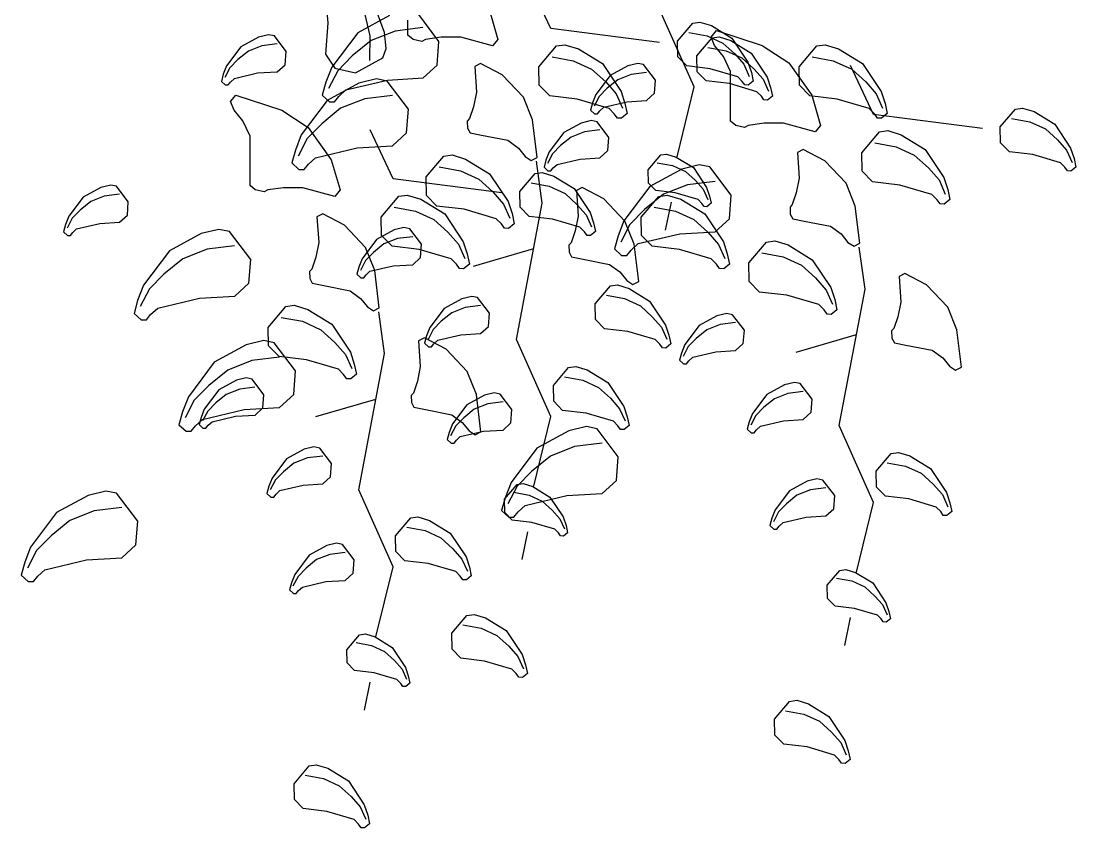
# Model space of a CAD drawing. Header units: millimetres. Extents: x 577 to 2337, y 236 to 943.
# Drawn here: x 815.567 to 816.823, y 702.54 to 703.501 of the extents above; entities that cross this region are included whole.
import ezdxf

# ---------------------------------------------------------------- set-up
doc = ezdxf.new("R2010")
doc.units = ezdxf.units.MM
doc.header["$LTSCALE"] = 0.01
doc.linetypes.add('SOLID_LINE', pattern=[0])
doc.layers.add('06-Furn', color=4, linetype='Continuous')

# ---------------------------------------------------------------- blocks, each defined once
blk = doc.blocks.new('Flower 05')
at = {"layer": '06-Furn', "color": 88, "linetype": 'SOLID_LINE'}
for p, q in [((840.9458, 580.6134), (840.9499, 580.5681)), ((841.2154, 580.5616), (841.1882, 580.6199)), ((841.0174, 580.5567), (841.0041, 580.5926)), ((841.1418, 580.5844), (841.1523, 580.5484)), ((841.3862, 580.4919), (841.3453, 580.5835)), ((841.0232, 580.577), (840.9854, 580.5565)), ((841.0001, 580.5528), (840.9938, 580.5796)), ((841.0451, 580.5536), (841.0451, 580.5716)), ((841.0821, 580.5462), (841.0569, 580.5796)), ((840.9499, 580.5681), (840.9469, 580.5308)), ((841.0302, 580.5583), (841.0014, 580.5471)), ((841.0631, 580.5626), (841.0302, 580.5583)), ((841.3449, 580.5449), (841.2154, 580.5616)), ((841.3664, 580.5466), (841.3844, 580.5679)), ((841.3844, 580.5679), (841.3929, 580.5692)), ((841.3929, 580.5692), (841.4067, 580.565)), ((841.4062, 580.5513), (841.4125, 580.559)), ((841.4067, 580.565), (841.4311, 580.5499)), ((841.4125, 580.559), (841.4672, 580.5411)), ((840.8675, 580.5513), (840.8464, 580.5398)), ((840.8792, 580.5541), (840.8675, 580.5513)), ((840.8862, 580.5527), (840.8792, 580.5541)), ((840.9002, 580.5341), (840.8862, 580.5527)), ((840.9854, 580.5565), (840.9546, 580.5154)), ((841.0014, 580.5471), (840.979, 580.5288)), ((840.9997, 580.5234), (841.0001, 580.5528)), ((841.0193, 580.5375), (841.0174, 580.5567)), ((841.0514, 580.5484), (841.0451, 580.5536)), ((841.0619, 580.5459), (841.0514, 580.5484)), ((841.0661, 580.5484), (841.0619, 580.5459)), ((841.085, 580.551), (841.0661, 580.5484)), ((841.08, 580.518), (841.0821, 580.5462)), ((841.1082, 580.551), (841.085, 580.551)), ((841.146, 580.5407), (841.1082, 580.551)), ((841.1523, 580.5484), (841.146, 580.5407)), ((841.3667, 580.5277), (841.3664, 580.5466)), ((841.3797, 580.5568), (841.4014, 580.5528)), ((841.3892, 580.5289), (841.4073, 580.5502)), ((841.4014, 580.5528), (841.4201, 580.5442)), ((841.4104, 580.5411), (841.4062, 580.5513)), ((841.4073, 580.5502), (841.4158, 580.5514)), ((841.4158, 580.5514), (841.4296, 580.5472)), ((841.4296, 580.5472), (841.454, 580.5321)), ((841.4311, 580.5499), (841.4501, 580.5214)), ((840.8464, 580.5398), (840.8293, 580.517)), ((840.8554, 580.5346), (840.8429, 580.5245)), ((840.8714, 580.5409), (840.8554, 580.5346)), ((840.8896, 580.5432), (840.8714, 580.5409)), ((840.899, 580.5184), (840.9002, 580.5341)), ((841.0155, 580.5267), (841.0193, 580.5375)), ((841.2013, 580.516), (841.2223, 580.5408)), ((841.2223, 580.5408), (841.2322, 580.5422)), ((841.2322, 580.5422), (841.2484, 580.5374)), ((841.2484, 580.5374), (841.2769, 580.5198)), ((841.4025, 580.539), (841.4242, 580.535)), ((841.4209, 580.5282), (841.4104, 580.5411)), ((841.4201, 580.5442), (841.4344, 580.5312)), ((841.4242, 580.535), (841.443, 580.5265)), ((841.4672, 580.5411), (841.4987, 580.5205)), ((841.5109, 580.5159), (841.532, 580.5408)), ((841.532, 580.5408), (841.5419, 580.5422)), ((841.5419, 580.5422), (841.558, 580.5373)), ((841.558, 580.5373), (841.5865, 580.5197)), ((840.8429, 580.5245), (840.8333, 580.5147)), ((840.9469, 580.5308), (840.9583, 580.5141)), ((840.979, 580.5288), (840.9617, 580.5112)), ((840.9829, 580.5087), (841.0155, 580.5267)), ((841.2168, 580.5278), (841.2421, 580.5231)), ((841.2421, 580.5231), (841.264, 580.5131)), ((841.3774, 580.5169), (841.3667, 580.5277)), ((841.3896, 580.51), (841.3892, 580.5289)), ((841.4293, 580.5102), (841.4209, 580.5282)), ((841.4344, 580.5312), (841.4452, 580.5189)), ((841.443, 580.5265), (841.4573, 580.5135)), ((841.4501, 580.5214), (841.4542, 580.5092)), ((841.454, 580.5321), (841.473, 580.5036)), ((841.5264, 580.5278), (841.5517, 580.5231)), ((841.5517, 580.5231), (841.5736, 580.5131)), ((840.8293, 580.517), (840.8254, 580.507)), ((840.8333, 580.5147), (840.8272, 580.503)), ((840.8387, 580.502), (840.8663, 580.5085)), ((840.8663, 580.5085), (840.8897, 580.5099)), ((840.8897, 580.5099), (840.899, 580.5184)), ((840.9546, 580.5154), (840.9475, 580.4974)), ((840.9617, 580.5112), (840.9507, 580.4901)), ((840.9583, 580.5141), (840.9829, 580.5087)), ((841.0632, 580.5026), (841.08, 580.518)), ((841.1316, 580.5198), (841.1248, 580.5162)), ((841.1248, 580.5162), (841.1269, 580.4858)), ((841.1575, 580.5064), (841.1316, 580.5198)), ((841.2017, 580.4939), (841.2013, 580.516)), ((841.264, 580.5131), (841.2807, 580.498)), ((841.2769, 580.5198), (841.299, 580.4865)), ((841.3072, 580.5171), (841.2861, 580.5057)), ((841.3189, 580.52), (841.3072, 580.5171)), ((841.3293, 580.5091), (841.3111, 580.5067)), ((841.3259, 580.5185), (841.3189, 580.52)), ((841.3399, 580.5), (841.3259, 580.5185)), ((841.4053, 580.5136), (841.3774, 580.5169)), ((841.4002, 580.4991), (841.3896, 580.51)), ((841.4379, 580.504), (841.4053, 580.5136)), ((841.4293, 580.4692), (841.4293, 580.5102)), ((841.4452, 580.5189), (841.4517, 580.5044)), ((841.4542, 580.5092), (841.4564, 580.4987)), ((841.4573, 580.5135), (841.4681, 580.5011)), ((841.4987, 580.5205), (841.5261, 580.482)), ((841.5113, 580.4939), (841.5109, 580.5159)), ((841.5997, 580.4592), (841.5724, 580.5175)), ((841.5736, 580.5131), (841.5903, 580.4979)), ((841.5865, 580.5197), (841.6086, 580.4865)), ((840.8254, 580.507), (840.8231, 580.4985)), ((840.8231, 580.4985), (840.8277, 580.4942)), ((840.8313, 580.4942), (840.834, 580.4977)), ((840.834, 580.4977), (840.8387, 580.502)), ((840.9475, 580.4974), (840.9433, 580.482)), ((840.9869, 580.4963), (840.9491, 580.4758)), ((840.9714, 580.4883), (841.0211, 580.5)), ((841.008, 580.5015), (840.9869, 580.4963)), ((841.0206, 580.4989), (841.008, 580.5015)), ((841.0458, 580.4655), (841.0206, 580.4989)), ((841.0211, 580.5), (841.0632, 580.5026)), ((841.1827, 580.4796), (841.1575, 580.5064)), ((841.2861, 580.5057), (841.269, 580.4829)), ((841.2807, 580.498), (841.2933, 580.4836)), ((841.2951, 580.5005), (841.2826, 580.4903)), ((841.3111, 580.5067), (841.2951, 580.5005)), ((841.3387, 580.4843), (841.3399, 580.5)), ((841.4281, 580.4958), (841.4002, 580.4991)), ((841.4608, 580.4862), (841.4281, 580.4958)), ((841.4432, 580.4985), (841.4379, 580.504)), ((841.4463, 580.4942), (841.4432, 580.4985)), ((841.4564, 580.4987), (841.4505, 580.4939)), ((841.4681, 580.5011), (841.4746, 580.4867)), ((841.473, 580.5036), (841.477, 580.4914)), ((841.5903, 580.4979), (841.6029, 580.4835)), ((840.8277, 580.4942), (840.8313, 580.4942)), ((840.963, 580.4806), (840.9714, 580.4883)), ((841.1269, 580.4858), (841.1234, 580.4681)), ((841.2141, 580.4812), (841.2017, 580.4939)), ((841.2826, 580.4903), (841.273, 580.4805)), ((841.2933, 580.4836), (841.3009, 580.4667)), ((841.299, 580.4865), (841.3037, 580.4723)), ((841.3294, 580.4757), (841.3387, 580.4843)), ((841.3658, 580.4086), (841.3862, 580.4919)), ((841.4505, 580.4939), (841.4463, 580.4942)), ((841.4661, 580.4808), (841.4608, 580.4862)), ((841.477, 580.4914), (841.4793, 580.481)), ((841.5237, 580.4812), (841.5113, 580.4939)), ((841.6029, 580.4835), (841.6105, 580.4667)), ((841.6086, 580.4865), (841.6134, 580.4722)), ((840.8341, 580.4745), (840.8404, 580.4822)), ((840.8383, 580.4643), (840.8341, 580.4745)), ((840.8404, 580.4822), (840.8951, 580.4643)), ((840.9491, 580.4758), (840.9183, 580.4347)), ((840.9433, 580.482), (840.9517, 580.4743)), ((840.9517, 580.4743), (840.958, 580.4743)), ((840.958, 580.4743), (840.963, 580.4806)), ((840.9939, 580.4776), (840.9651, 580.4664)), ((841.0268, 580.4818), (840.9939, 580.4776)), ((841.1936, 580.4525), (841.1827, 580.4796)), ((841.2467, 580.4774), (841.2141, 580.4812)), ((841.2848, 580.4662), (841.2467, 580.4774)), ((841.2651, 580.4729), (841.2628, 580.4643)), ((841.269, 580.4829), (841.2651, 580.4729)), ((841.273, 580.4805), (841.2669, 580.4688)), ((841.2784, 580.4678), (841.306, 580.4743)), ((841.3037, 580.4723), (841.3063, 580.4601)), ((841.306, 580.4743), (841.3294, 580.4757)), ((841.4692, 580.4764), (841.4661, 580.4808)), ((841.4734, 580.4762), (841.4692, 580.4764)), ((841.4793, 580.481), (841.4734, 580.4762)), ((841.5563, 580.4774), (841.5237, 580.4812)), ((841.5261, 580.482), (841.5366, 580.446)), ((841.5944, 580.4662), (841.5563, 580.4774)), ((841.6134, 580.4722), (841.616, 580.4601)), ((840.8488, 580.4514), (840.8383, 580.4643)), ((840.8951, 580.4643), (840.9266, 580.4437)), ((840.9651, 580.4664), (840.9427, 580.4481)), ((841.0437, 580.4372), (841.0458, 580.4655)), ((841.1234, 580.4681), (841.1185, 580.4541)), ((841.2628, 580.4643), (841.2674, 580.46)), ((841.2674, 580.46), (841.2709, 580.46)), ((841.2709, 580.46), (841.2737, 580.4635)), ((841.2737, 580.4635), (841.2784, 580.4678)), ((841.291, 580.4599), (841.2848, 580.4662)), ((841.2946, 580.4548), (841.291, 580.4599)), ((841.3063, 580.4601), (841.2995, 580.4545)), ((841.4293, 580.4512), (841.4293, 580.4692)), ((841.6006, 580.4598), (841.5944, 580.4662)), ((841.7292, 580.4425), (841.5997, 580.4592)), ((841.6042, 580.4547), (841.6006, 580.4598)), ((841.616, 580.4601), (841.6091, 580.4545)), ((841.7506, 580.4442), (841.7686, 580.4655)), ((841.7686, 580.4655), (841.7771, 580.4667)), ((841.7771, 580.4667), (841.7909, 580.4625)), ((841.7909, 580.4625), (841.8154, 580.4475)), ((840.8572, 580.4334), (840.8488, 580.4514)), ((840.9427, 580.4481), (840.9254, 580.4305)), ((841.1185, 580.4541), (841.1159, 580.4512)), ((841.1159, 580.4512), (841.1163, 580.4428)), ((841.199, 580.408), (841.1936, 580.4525)), ((841.2517, 580.4488), (841.2307, 580.4374)), ((841.2634, 580.4517), (841.2517, 580.4488)), ((841.2704, 580.4503), (841.2634, 580.4517)), ((841.2844, 580.4317), (841.2704, 580.4503)), ((841.2995, 580.4545), (841.2946, 580.4548)), ((841.4356, 580.446), (841.4293, 580.4512)), ((841.4461, 580.4435), (841.4356, 580.446)), ((841.4503, 580.446), (841.4461, 580.4435)), ((841.4693, 580.4486), (841.4503, 580.446)), ((841.4924, 580.4486), (841.4693, 580.4486)), ((841.5303, 580.4383), (841.4924, 580.4486)), ((841.5366, 580.446), (841.5303, 580.4383)), ((841.6091, 580.4545), (841.6042, 580.4547)), ((841.7639, 580.4544), (841.7856, 580.4504)), ((841.7856, 580.4504), (841.8043, 580.4418)), ((841.8154, 580.4475), (841.8343, 580.419)), ((840.8572, 580.3923), (840.8572, 580.4334)), ((840.9183, 580.4347), (840.9112, 580.4167)), ((840.9266, 580.4437), (840.954, 580.4052)), ((841.0276, 580.3824), (841.0003, 580.4407)), ((841.0269, 580.4218), (841.0437, 580.4372)), ((841.1163, 580.4428), (841.1192, 580.4372)), ((841.1192, 580.4372), (841.133, 580.4345)), ((841.133, 580.4345), (841.1643, 580.4283)), ((841.2307, 580.4374), (841.2136, 580.4146)), ((841.2556, 580.4385), (841.2396, 580.4322)), ((841.2738, 580.4408), (841.2556, 580.4385)), ((841.5855, 580.4135), (841.6066, 580.4384)), ((841.6066, 580.4384), (841.6165, 580.4398)), ((841.6165, 580.4398), (841.6326, 580.4349)), ((841.6326, 580.4349), (841.6611, 580.4174)), ((841.751, 580.4253), (841.7506, 580.4442)), ((841.8043, 580.4418), (841.8186, 580.4288)), ((840.9254, 580.4305), (840.9144, 580.4094)), ((840.9848, 580.4193), (841.0269, 580.4218)), ((841.1643, 580.4283), (841.1767, 580.4191)), ((841.2271, 580.422), (841.2175, 580.4123)), ((841.2396, 580.4322), (841.2271, 580.422)), ((841.2833, 580.416), (841.2844, 580.4317)), ((841.601, 580.4254), (841.6264, 580.4207)), ((841.6264, 580.4207), (841.6482, 580.4107)), ((841.7616, 580.4144), (841.751, 580.4253)), ((841.8186, 580.4288), (841.8295, 580.4164)), ((840.9112, 580.4167), (840.907, 580.4013)), ((840.9267, 580.3999), (840.9351, 580.4076)), ((840.9351, 580.4076), (840.9848, 580.4193)), ((841.0668, 580.3847), (841.0879, 580.4095)), ((841.0879, 580.4095), (841.0978, 580.4109)), ((841.0978, 580.4109), (841.1139, 580.406)), ((841.1767, 580.4191), (841.1849, 580.4091)), ((841.1849, 580.4091), (841.1921, 580.4044)), ((841.1921, 580.4044), (841.199, 580.408)), ((841.2136, 580.4146), (841.2096, 580.4046)), ((841.2175, 580.4123), (841.2114, 580.4005)), ((841.2739, 580.4075), (841.2833, 580.416)), ((841.3312, 580.3931), (841.3462, 580.4108)), ((841.3462, 580.4108), (841.3533, 580.4119)), ((841.3533, 580.4119), (841.3648, 580.4084)), ((841.3648, 580.4084), (841.3851, 580.3958)), ((841.5159, 580.4174), (841.509, 580.4138)), ((841.509, 580.4138), (841.5111, 580.3833)), ((841.5417, 580.4039), (841.5159, 580.4174)), ((841.5859, 580.3915), (841.5855, 580.4135)), ((841.6482, 580.4107), (841.6649, 580.3956)), ((841.6611, 580.4174), (841.6832, 580.3841)), ((841.7895, 580.4112), (841.7616, 580.4144)), ((841.8221, 580.4016), (841.7895, 580.4112)), ((841.8295, 580.4164), (841.836, 580.402)), ((841.8343, 580.419), (841.8384, 580.4067)), ((840.907, 580.4013), (840.9154, 580.3936)), ((840.9217, 580.3936), (840.9267, 580.3999)), ((840.954, 580.4052), (840.9645, 580.3692)), ((841.0823, 580.3965), (841.1077, 580.3918)), ((841.1139, 580.406), (841.1424, 580.3885)), ((841.2052, 580.3534), (841.1984, 580.4033)), ((841.2096, 580.4046), (841.2073, 580.3961)), ((841.2073, 580.3961), (841.212, 580.3918)), ((841.2155, 580.3918), (841.2183, 580.3953)), ((841.2183, 580.3953), (841.2229, 580.3996)), ((841.2229, 580.3996), (841.2505, 580.406)), ((841.2505, 580.406), (841.2739, 580.4075)), ((841.3422, 580.4016), (841.3603, 580.3982)), ((841.3603, 580.3982), (841.3759, 580.3911)), ((841.3922, 580.399), (841.3712, 580.3939)), ((841.3851, 580.3958), (841.4009, 580.3721)), ((841.4048, 580.3965), (841.3922, 580.399)), ((841.4301, 580.3631), (841.4048, 580.3965)), ((841.5669, 580.3772), (841.5417, 580.4039)), ((841.6649, 580.3956), (841.6776, 580.3812)), ((841.8275, 580.3961), (841.8221, 580.4016)), ((841.8305, 580.3918), (841.8275, 580.3961)), ((841.8406, 580.3963), (841.8347, 580.3915)), ((841.8384, 580.4067), (841.8406, 580.3963)), ((840.8572, 580.3744), (840.8572, 580.3923)), ((840.9154, 580.3936), (840.9217, 580.3936)), ((841.0673, 580.3626), (841.0668, 580.3847)), ((841.1077, 580.3918), (841.1295, 580.3818)), ((841.1424, 580.3885), (841.1645, 580.3552)), ((841.1785, 580.3674), (841.1966, 580.3887)), ((841.1966, 580.3887), (841.205, 580.3899)), ((841.205, 580.3899), (841.2189, 580.3857)), ((841.212, 580.3918), (841.2155, 580.3918)), ((841.2189, 580.3857), (841.2433, 580.3707)), ((841.3315, 580.3774), (841.3312, 580.3931)), ((841.3712, 580.3939), (841.3333, 580.3734)), ((841.3759, 580.3911), (841.3878, 580.3803)), ((841.5111, 580.3833), (841.5076, 580.3657)), ((841.5984, 580.3788), (841.5859, 580.3915)), ((841.6832, 580.3841), (841.688, 580.3698)), ((841.8347, 580.3915), (841.8305, 580.3918)), ((840.6796, 580.372), (840.6586, 580.3606)), ((840.6913, 580.3749), (840.6796, 580.372)), ((840.6983, 580.3735), (840.6913, 580.3749)), ((840.7123, 580.3549), (840.6983, 580.3735)), ((840.8635, 580.3692), (840.8572, 580.3744)), ((840.8972, 580.3718), (840.8783, 580.3692)), ((840.9203, 580.3718), (840.8972, 580.3718)), ((840.9582, 580.3615), (840.9203, 580.3718)), ((841.1571, 580.3657), (841.0276, 580.3824)), ((841.1295, 580.3818), (841.1462, 580.3667)), ((841.1918, 580.3776), (841.2135, 580.3735)), ((841.2135, 580.3735), (841.2323, 580.365)), ((841.2433, 580.3707), (841.2623, 580.3422)), ((841.2526, 580.3721), (841.2458, 580.3684)), ((841.2785, 580.3586), (841.2526, 580.3721)), ((841.3333, 580.3734), (841.3025, 580.3323)), ((841.3403, 580.3683), (841.3315, 580.3774)), ((841.3782, 580.3752), (841.3494, 580.364)), ((841.411, 580.3794), (841.3782, 580.3752)), ((841.3878, 580.3803), (841.3969, 580.37)), ((841.3969, 580.37), (841.4023, 580.3579)), ((841.4009, 580.3721), (841.4043, 580.3619)), ((841.5778, 580.35), (841.5669, 580.3772)), ((841.6309, 580.375), (841.5984, 580.3788)), ((841.669, 580.3638), (841.6309, 580.375)), ((841.6776, 580.3812), (841.6851, 580.3643)), ((840.6586, 580.3606), (840.6415, 580.3378)), ((840.6835, 580.3617), (840.6675, 580.3554)), ((840.7018, 580.364), (840.6835, 580.3617)), ((840.8741, 580.3667), (840.8635, 580.3692)), ((840.8783, 580.3692), (840.8741, 580.3667)), ((840.9645, 580.3692), (840.9582, 580.3615)), ((841.0134, 580.3367), (841.0345, 580.3616)), ((841.0345, 580.3616), (841.0444, 580.363)), ((841.0444, 580.363), (841.0605, 580.3581)), ((841.0605, 580.3581), (841.089, 580.3405)), ((841.0797, 580.3499), (841.0673, 580.3626)), ((841.1462, 580.3667), (841.1589, 580.3523)), ((841.1789, 580.3485), (841.1785, 580.3674)), ((841.2323, 580.365), (841.2465, 580.352)), ((841.2458, 580.3684), (841.2479, 580.338)), ((841.3037, 580.3319), (841.2785, 580.3586)), ((841.3231, 580.3367), (841.3441, 580.3615)), ((841.3494, 580.364), (841.3269, 580.3457)), ((841.3636, 580.3656), (841.3403, 580.3683)), ((841.3441, 580.3615), (841.354, 580.363)), ((841.354, 580.363), (841.3701, 580.3581)), ((841.3908, 580.3576), (841.3636, 580.3656)), ((841.3701, 580.3581), (841.3987, 580.3405)), ((841.3952, 580.353), (841.3908, 580.3576)), ((841.4043, 580.3619), (841.4062, 580.3532)), ((841.428, 580.3348), (841.4301, 580.3631)), ((841.5076, 580.3657), (841.5028, 580.3517)), ((841.6752, 580.3575), (841.669, 580.3638)), ((841.6788, 580.3524), (841.6752, 580.3575)), ((841.6906, 580.3577), (841.6837, 580.3521)), ((841.688, 580.3698), (841.6906, 580.3577)), ((840.655, 580.3452), (840.6454, 580.3355)), ((840.6675, 580.3554), (840.655, 580.3452)), ((840.7112, 580.3392), (840.7123, 580.3549)), ((841.029, 580.3486), (841.0543, 580.3439)), ((841.1122, 580.3461), (841.0797, 580.3499)), ((841.1503, 580.3349), (841.1122, 580.3461)), ((841.1589, 580.3523), (841.1664, 580.3354)), ((841.1645, 580.3552), (841.1693, 580.341)), ((841.1746, 580.1909), (841.2052, 580.3534)), ((841.1895, 580.3376), (841.1789, 580.3485)), ((841.2465, 580.352), (841.2574, 580.3396)), ((841.3269, 580.3457), (841.3096, 580.3281)), ((841.3386, 580.3486), (841.3639, 580.3439)), ((841.3521, 580.3212), (841.359, 580.3545)), ((841.3978, 580.3494), (841.3952, 580.353)), ((841.4013, 580.3492), (841.3978, 580.3494)), ((841.4062, 580.3532), (841.4013, 580.3492)), ((841.5028, 580.3517), (841.5002, 580.3488)), ((841.5002, 580.3488), (841.5005, 580.3404)), ((841.5832, 580.3056), (841.5778, 580.35)), ((841.6837, 580.3521), (841.6788, 580.3524)), ((840.6415, 580.3378), (840.6376, 580.3278)), ((840.6454, 580.3355), (840.6394, 580.3237)), ((840.7018, 580.3307), (840.7112, 580.3392)), ((840.9438, 580.3406), (840.9369, 580.337)), ((840.9369, 580.337), (840.939, 580.3065)), ((840.9696, 580.3271), (840.9438, 580.3406)), ((841.0139, 580.3147), (841.0134, 580.3367)), ((841.0543, 580.3439), (841.0762, 580.3339)), ((841.0762, 580.3339), (841.0928, 580.3188)), ((841.089, 580.3405), (841.1112, 580.3073)), ((841.1565, 580.3286), (841.1503, 580.3349)), ((841.1693, 580.341), (841.1719, 580.3288)), ((841.2174, 580.3344), (841.1895, 580.3376)), ((841.2501, 580.3248), (841.2174, 580.3344)), ((841.2479, 580.338), (841.2444, 580.3204)), ((841.2574, 580.3396), (841.2639, 580.3252)), ((841.2623, 580.3422), (841.2663, 580.3299)), ((841.3025, 580.3323), (841.2954, 580.3143)), ((841.3235, 580.3147), (841.3231, 580.3367)), ((841.3639, 580.3439), (841.3858, 580.3339)), ((841.3858, 580.3339), (841.4024, 580.3187)), ((841.3987, 580.3405), (841.4208, 580.3073)), ((841.4111, 580.3194), (841.428, 580.3348)), ((841.5005, 580.3404), (841.5035, 580.3348)), ((841.5035, 580.3348), (841.5172, 580.3321)), ((840.6376, 580.3278), (840.6352, 580.3192)), ((840.6462, 580.3185), (840.6508, 580.3227)), ((840.6508, 580.3227), (840.6785, 580.3292)), ((840.6785, 580.3292), (840.7018, 580.3307)), ((840.8201, 580.3222), (840.7991, 580.3171)), ((840.8327, 580.3197), (840.8201, 580.3222)), ((840.858, 580.2863), (840.8327, 580.3197)), ((840.9948, 580.3004), (840.9696, 580.3271)), ((841.0288, 580.3215), (841.0078, 580.3101)), ((841.0405, 580.3243), (841.0288, 580.3215)), ((841.0475, 580.3229), (841.0405, 580.3243)), ((841.0615, 580.3044), (841.0475, 580.3229)), ((841.1601, 580.3235), (841.1565, 580.3286)), ((841.165, 580.3232), (841.1601, 580.3235)), ((841.1719, 580.3288), (841.165, 580.3232)), ((841.2444, 580.3204), (841.2395, 580.3063)), ((841.2554, 580.3193), (841.2501, 580.3248)), ((841.2663, 580.3299), (841.2685, 580.3195)), ((841.3096, 580.3281), (841.2987, 580.307)), ((841.3146, 580.3047), (841.3037, 580.3319)), ((841.5172, 580.3321), (841.5485, 580.3258)), ((841.5485, 580.3258), (841.561, 580.3167)), ((840.6352, 580.3192), (840.6399, 580.315)), ((840.6399, 580.315), (840.6434, 580.315)), ((840.6434, 580.315), (840.6462, 580.3185)), ((840.7991, 580.3171), (840.7612, 580.2966)), ((841.0078, 580.3101), (840.9907, 580.2872)), ((841.0263, 580.302), (841.0139, 580.3147)), ((841.0327, 580.3111), (841.0167, 580.3048)), ((841.051, 580.3134), (841.0327, 580.3111)), ((841.0928, 580.3188), (841.1055, 580.3044)), ((841.1112, 580.3073), (841.1159, 580.293)), ((841.2585, 580.3149), (841.2554, 580.3193)), ((841.2627, 580.3147), (841.2585, 580.3149)), ((841.2685, 580.3195), (841.2627, 580.3147)), ((841.2954, 580.3143), (841.2912, 580.2989)), ((841.3194, 580.3052), (841.3691, 580.3169)), ((841.3359, 580.302), (841.3235, 580.3147)), ((841.3691, 580.3169), (841.4111, 580.3194)), ((841.4024, 580.3187), (841.4151, 580.3043)), ((841.4208, 580.3073), (841.4255, 580.293)), ((841.4511, 580.2822), (841.4721, 580.3071)), ((841.4721, 580.3071), (841.482, 580.3085)), ((841.482, 580.3085), (841.4981, 580.3036)), ((841.561, 580.3167), (841.5692, 580.3067)), ((840.7612, 580.2966), (840.7304, 580.2555)), ((840.8061, 580.2984), (840.7773, 580.2871)), ((840.8389, 580.3026), (840.8061, 580.2984)), ((840.939, 580.3065), (840.9355, 580.2889)), ((841.0042, 580.2947), (840.9946, 580.2849)), ((841.0057, 580.2732), (840.9948, 580.3004)), ((841.0167, 580.3048), (841.0042, 580.2947)), ((841.0588, 580.2982), (841.0263, 580.302)), ((841.0969, 580.287), (841.0588, 580.2982)), ((841.0604, 580.2887), (841.0615, 580.3044)), ((841.1055, 580.3044), (841.1131, 580.2875)), ((841.1234, 580.2784), (841.195, 580.2992)), ((841.2395, 580.3063), (841.2369, 580.3035)), ((841.2369, 580.3035), (841.2373, 580.2951)), ((841.2373, 580.2951), (841.2402, 580.2895)), ((841.2912, 580.2989), (841.2997, 580.2912)), ((841.306, 580.2912), (841.3109, 580.2975)), ((841.3109, 580.2975), (841.3194, 580.3052)), ((841.32, 580.2602), (841.3146, 580.3047)), ((841.3684, 580.2982), (841.3359, 580.302)), ((841.4065, 580.287), (841.3684, 580.2982)), ((841.4151, 580.3043), (841.4227, 580.2875)), ((841.4981, 580.3036), (841.5267, 580.286)), ((841.5692, 580.3067), (841.5764, 580.302)), ((841.5764, 580.302), (841.5832, 580.3056)), ((841.5895, 580.2509), (841.5826, 580.3009)), ((840.7773, 580.2871), (840.7548, 580.2689)), ((840.8559, 580.258), (840.858, 580.2863)), ((840.9355, 580.2889), (840.9307, 580.2748)), ((840.9907, 580.2872), (840.9868, 580.2772)), ((840.9946, 580.2849), (840.9886, 580.2732)), ((841.051, 580.2801), (841.0604, 580.2887)), ((841.1031, 580.2806), (841.0969, 580.287)), ((841.1159, 580.293), (841.1185, 580.2809)), ((841.2402, 580.2895), (841.254, 580.2867)), ((841.254, 580.2867), (841.2853, 580.2805)), ((841.2997, 580.2912), (841.306, 580.2912)), ((841.4127, 580.2806), (841.4065, 580.287)), ((841.4255, 580.293), (841.4281, 580.2809)), ((841.4515, 580.2602), (841.4511, 580.2822)), ((841.4666, 580.2941), (841.4919, 580.2894)), ((841.4919, 580.2894), (841.5138, 580.2794)), ((841.5267, 580.286), (841.5488, 580.2528)), ((840.9307, 580.2748), (840.9281, 580.272)), ((840.9281, 580.272), (840.9284, 580.2636)), ((840.9868, 580.2772), (840.9844, 580.2687)), ((840.9954, 580.2679), (841, 580.2722)), ((841, 580.2722), (841.0277, 580.2787)), ((841.0111, 580.2288), (841.0057, 580.2732)), ((841.0277, 580.2787), (841.051, 580.2801)), ((841.1067, 580.2755), (841.1031, 580.2806)), ((841.1116, 580.2753), (841.1067, 580.2755)), ((841.1185, 580.2809), (841.1116, 580.2753)), ((841.2853, 580.2805), (841.2977, 580.2714)), ((841.2977, 580.2714), (841.3059, 580.2614)), ((841.4163, 580.2755), (841.4127, 580.2806)), ((841.4212, 580.2752), (841.4163, 580.2755)), ((841.4281, 580.2809), (841.4212, 580.2752)), ((841.5138, 580.2794), (841.5304, 580.2643)), ((841.6369, 580.2697), (841.63, 580.266)), ((841.6627, 580.2562), (841.6369, 580.2697)), ((840.7548, 580.2689), (840.7375, 580.2513)), ((840.839, 580.2426), (840.8559, 580.258)), ((840.9284, 580.2636), (840.9314, 580.258)), ((840.9314, 580.258), (840.9451, 580.2553)), ((840.9844, 580.2687), (840.9891, 580.2644)), ((840.9891, 580.2644), (840.9926, 580.2644)), ((840.9926, 580.2644), (840.9954, 580.2679)), ((841.3059, 580.2614), (841.3131, 580.2566)), ((841.3131, 580.2566), (841.32, 580.2602)), ((841.4639, 580.2475), (841.4515, 580.2602)), ((841.5304, 580.2643), (841.5431, 580.2499)), ((841.63, 580.266), (841.6321, 580.2356)), ((840.7304, 580.2555), (840.7234, 580.2375)), ((840.7375, 580.2513), (840.7266, 580.2302)), ((840.9451, 580.2553), (840.9765, 580.249)), ((840.9765, 580.249), (840.9889, 580.2399)), ((841.2682, 580.2334), (841.2863, 580.2547)), ((841.2863, 580.2547), (841.2947, 580.256)), ((841.2947, 580.256), (841.3086, 580.2518)), ((841.3086, 580.2518), (841.333, 580.2367)), ((841.4964, 580.2437), (841.4639, 580.2475)), ((841.5431, 580.2499), (841.5507, 580.233)), ((841.5488, 580.2528), (841.5535, 580.2385)), ((841.5588, 580.0885), (841.5895, 580.2509)), ((841.6879, 580.2295), (841.6627, 580.2562)), ((840.7234, 580.2375), (840.7192, 580.2221)), ((840.7473, 580.2284), (840.797, 580.2401)), ((840.797, 580.2401), (840.839, 580.2426)), ((840.9, 580.2303), (840.9099, 580.2317)), ((840.9099, 580.2317), (840.9261, 580.2268)), ((840.9889, 580.2399), (840.9971, 580.2299)), ((841.1095, 580.2394), (841.0885, 580.228)), ((841.1212, 580.2423), (841.1095, 580.2394)), ((841.1282, 580.2408), (841.1212, 580.2423)), ((841.1422, 580.2223), (841.1282, 580.2408)), ((841.2686, 580.2146), (841.2682, 580.2334)), ((841.2815, 580.2436), (841.3032, 580.2396)), ((841.3032, 580.2396), (841.322, 580.231)), ((841.333, 580.2367), (841.352, 580.2082)), ((841.5345, 580.2325), (841.4964, 580.2437)), ((841.5407, 580.2262), (841.5345, 580.2325)), ((841.5535, 580.2385), (841.5561, 580.2264)), ((841.6321, 580.2356), (841.6286, 580.2179)), ((840.7192, 580.2221), (840.7276, 580.2144)), ((840.7339, 580.2144), (840.7389, 580.2207)), ((840.7389, 580.2207), (840.7473, 580.2284)), ((840.879, 580.2054), (840.9, 580.2303)), ((840.9261, 580.2268), (840.9546, 580.2092)), ((840.9971, 580.2299), (841.0043, 580.2251)), ((841.0043, 580.2251), (841.0111, 580.2288)), ((841.0174, 580.1741), (841.0106, 580.2241)), ((841.0885, 580.228), (841.0714, 580.2052)), ((841.0974, 580.2228), (841.0849, 580.2126)), ((841.1134, 580.229), (841.0974, 580.2228)), ((841.1316, 580.2314), (841.1134, 580.229)), ((841.1411, 580.2066), (841.1422, 580.2223)), ((841.322, 580.231), (841.3362, 580.218)), ((841.4248, 580.2219), (841.4131, 580.2191)), ((841.4318, 580.2205), (841.4248, 580.2219)), ((841.4458, 580.2019), (841.4318, 580.2205)), ((841.5443, 580.221), (841.5407, 580.2262)), ((841.5492, 580.2208), (841.5443, 580.221)), ((841.5561, 580.2264), (841.5492, 580.2208)), ((841.6988, 580.2023), (841.6879, 580.2295)), ((840.7276, 580.2144), (840.7339, 580.2144)), ((840.8945, 580.2173), (840.9198, 580.2126)), ((840.9198, 580.2126), (840.9417, 580.2026)), ((840.9546, 580.2092), (840.9767, 580.176)), ((841.0849, 580.2126), (841.0753, 580.2028)), ((841.1317, 580.198), (841.1411, 580.2066)), ((841.2792, 580.2037), (841.2686, 580.2146)), ((841.3362, 580.218), (841.3471, 580.2057)), ((841.352, 580.2082), (841.356, 580.196)), ((841.392, 580.2077), (841.3749, 580.1848)), ((841.4131, 580.2191), (841.392, 580.2077)), ((841.417, 580.2087), (841.401, 580.2024)), ((841.4352, 580.211), (841.417, 580.2087)), ((841.6286, 580.2179), (841.6238, 580.2039)), ((840.8794, 580.1834), (840.879, 580.2054)), ((840.9417, 580.2026), (840.9583, 580.1875)), ((841.0674, 580.1952), (841.0651, 580.1866)), ((841.0714, 580.2052), (841.0674, 580.1952)), ((841.0753, 580.2028), (841.0692, 580.1911)), ((841.0807, 580.1901), (841.1083, 580.1966)), ((841.1083, 580.1966), (841.1317, 580.198)), ((841.3071, 580.2004), (841.2792, 580.2037)), ((841.3398, 580.1908), (841.3071, 580.2004)), ((841.3471, 580.2057), (841.3536, 580.1912)), ((841.356, 580.196), (841.3582, 580.1856)), ((841.401, 580.2024), (841.3885, 580.1923)), ((841.4446, 580.1862), (841.4458, 580.2019)), ((841.5077, 580.176), (841.5792, 580.1968)), ((841.6238, 580.2039), (841.6212, 580.2011)), ((841.6212, 580.2011), (841.6215, 580.1927)), ((841.7042, 580.1578), (841.6988, 580.2023)), ((840.8525, 580.1845), (840.8146, 580.1639)), ((840.8735, 580.1896), (840.8525, 580.1845)), ((840.8861, 580.187), (840.8735, 580.1896)), ((840.8918, 580.1707), (840.8794, 580.1834)), ((840.9114, 580.1536), (840.8861, 580.187)), ((840.9583, 580.1875), (840.971, 580.173)), ((841.0648, 580.1929), (841.0579, 580.1892)), ((841.0579, 580.1892), (841.06, 580.1588)), ((841.0906, 580.1794), (841.0648, 580.1929)), ((841.0651, 580.1866), (841.0698, 580.1823)), ((841.0698, 580.1823), (841.0733, 580.1823)), ((841.0733, 580.1823), (841.076, 580.1858)), ((841.076, 580.1858), (841.0807, 580.1901)), ((841.2154, 580.0993), (841.1746, 580.1909)), ((841.3451, 580.1854), (841.3398, 580.1908)), ((841.3482, 580.181), (841.3451, 580.1854)), ((841.3582, 580.1856), (841.3524, 580.1807)), ((841.3749, 580.1848), (841.371, 580.1748)), ((841.3789, 580.1825), (841.3728, 580.1708)), ((841.3885, 580.1923), (841.3789, 580.1825)), ((841.4353, 580.1777), (841.4446, 580.1862)), ((841.6215, 580.1927), (841.6245, 580.1871)), ((841.6245, 580.1871), (841.6382, 580.1843)), ((841.6382, 580.1843), (841.6695, 580.1781)), ((840.8923, 580.17), (840.8595, 580.1658)), ((840.9244, 580.1669), (840.8918, 580.1707)), ((840.971, 580.173), (840.9786, 580.1562)), ((840.9767, 580.176), (840.9814, 580.1617)), ((840.9867, 580.0117), (841.0174, 580.1741)), ((841.1158, 580.1527), (841.0906, 580.1794)), ((841.3524, 580.1807), (841.3482, 580.181)), ((841.371, 580.1748), (841.3687, 580.1663)), ((841.3796, 580.1655), (841.3843, 580.1698)), ((841.3843, 580.1698), (841.4119, 580.1763)), ((841.4119, 580.1763), (841.4353, 580.1777)), ((841.6695, 580.1781), (841.682, 580.1689)), ((841.682, 580.1689), (841.6902, 580.159)), ((840.8146, 580.1639), (840.7838, 580.1228)), ((840.8595, 580.1658), (840.8307, 580.1545)), ((840.9625, 580.1557), (840.9244, 580.1669)), ((840.9814, 580.1617), (840.984, 580.1496)), ((841.06, 580.1588), (841.0565, 580.1411)), ((841.2185, 580.1363), (841.2365, 580.1576)), ((841.2365, 580.1576), (841.245, 580.1588)), ((841.245, 580.1588), (841.2588, 580.1546)), ((841.3687, 580.1663), (841.3733, 580.162)), ((841.3733, 580.162), (841.3768, 580.162)), ((841.3768, 580.162), (841.3796, 580.1655)), ((841.6902, 580.159), (841.6974, 580.1542)), ((841.6974, 580.1542), (841.7042, 580.1578)), ((840.8307, 580.1545), (840.8082, 580.1362)), ((840.8527, 580.1451), (840.841, 580.1423)), ((840.8597, 580.1437), (840.8527, 580.1451)), ((840.9093, 580.1254), (840.9114, 580.1536)), ((840.9687, 580.1493), (840.9625, 580.1557)), ((840.9723, 580.1442), (840.9687, 580.1493)), ((840.9772, 580.144), (840.9723, 580.1442)), ((840.984, 580.1496), (840.9772, 580.144)), ((841.1267, 580.1255), (841.1158, 580.1527)), ((841.2318, 580.1465), (841.2535, 580.1424)), ((841.2588, 580.1546), (841.2832, 580.1396)), ((840.8082, 580.1362), (840.7909, 580.1186)), ((840.841, 580.1423), (840.8199, 580.1308)), ((840.8449, 580.1319), (840.8289, 580.1256)), ((840.8631, 580.1342), (840.8449, 580.1319)), ((840.8737, 580.1251), (840.8597, 580.1437)), ((841.0565, 580.1411), (841.0517, 580.1271)), ((841.2188, 580.1174), (841.2185, 580.1363)), ((841.2535, 580.1424), (841.2722, 580.1339)), ((841.2722, 580.1339), (841.2865, 580.1209)), ((841.2832, 580.1396), (841.3022, 580.1111)), ((841.4937, 580.137), (841.4727, 580.1256)), ((841.5054, 580.1399), (841.4937, 580.137)), ((841.5124, 580.1384), (841.5054, 580.1399)), ((841.5265, 580.1199), (841.5124, 580.1384)), ((840.7838, 580.1228), (840.7767, 580.1049)), ((840.8199, 580.1308), (840.8028, 580.108)), ((840.8289, 580.1256), (840.8164, 580.1155)), ((840.8725, 580.1094), (840.8737, 580.1251)), ((840.8924, 580.11), (840.9093, 580.1254)), ((840.9356, 580.0992), (841.0072, 580.12)), ((841.0517, 580.1271), (841.0491, 580.1243)), ((841.0491, 580.1243), (841.0494, 580.1159)), ((841.1364, 580.1245), (841.1154, 580.1131)), ((841.1321, 580.081), (841.1267, 580.1255)), ((841.1481, 580.1274), (841.1364, 580.1245)), ((841.1551, 580.1259), (841.1481, 580.1274)), ((841.1691, 580.1074), (841.1551, 580.1259)), ((841.2865, 580.1209), (841.2973, 580.1085)), ((841.4727, 580.1256), (841.4556, 580.1028)), ((841.4816, 580.1204), (841.4691, 580.1102)), ((841.4976, 580.1266), (841.4816, 580.1204)), ((841.5159, 580.129), (841.4976, 580.1266)), ((841.5253, 580.1042), (841.5265, 580.1199)), ((840.7909, 580.1186), (840.78, 580.0975)), ((840.8028, 580.108), (840.7989, 580.098)), ((840.8007, 580.0957), (840.8504, 580.1074)), ((840.8164, 580.1155), (840.8068, 580.1057)), ((840.8504, 580.1074), (840.8924, 580.11)), ((840.8632, 580.1009), (840.8725, 580.1094)), ((841.0494, 580.1159), (841.0524, 580.1103)), ((841.0524, 580.1103), (841.0661, 580.1075)), ((841.0661, 580.1075), (841.0975, 580.1013)), ((841.1154, 580.1131), (841.0983, 580.0903)), ((841.1243, 580.1079), (841.1118, 580.0977)), ((841.1403, 580.1141), (841.1243, 580.1079)), ((841.1585, 580.1165), (841.1403, 580.1141)), ((841.1679, 580.0917), (841.1691, 580.1074)), ((841.2294, 580.1065), (841.2188, 580.1174)), ((841.2574, 580.1033), (841.2294, 580.1065)), ((841.2973, 580.1085), (841.3038, 580.0941)), ((841.3022, 580.1111), (841.3063, 580.0988)), ((841.4691, 580.1102), (841.4595, 580.1004)), ((840.7767, 580.1049), (840.7725, 580.0894)), ((840.7922, 580.088), (840.8007, 580.0957)), ((840.7989, 580.098), (840.7966, 580.0895)), ((840.8068, 580.1057), (840.8007, 580.094)), ((840.8122, 580.093), (840.8398, 580.0995)), ((840.8398, 580.0995), (840.8632, 580.1009)), ((841.0975, 580.1013), (841.1099, 580.0921)), ((841.1118, 580.0977), (841.1022, 580.0879)), ((841.195, 580.016), (841.2154, 580.0993)), ((841.29, 580.0937), (841.2574, 580.1033)), ((841.2953, 580.0882), (841.29, 580.0937)), ((841.3063, 580.0988), (841.3085, 580.0884)), ((841.4556, 580.1028), (841.4517, 580.0928)), ((841.4595, 580.1004), (841.4535, 580.0887)), ((841.465, 580.0877), (841.4926, 580.0942)), ((841.4926, 580.0942), (841.5159, 580.0956)), ((841.5159, 580.0956), (841.5253, 580.1042)), ((840.7725, 580.0894), (840.781, 580.0817)), ((840.781, 580.0817), (840.7873, 580.0817)), ((840.7873, 580.0817), (840.7922, 580.088)), ((840.7966, 580.0895), (840.8012, 580.0852)), ((840.8012, 580.0852), (840.8048, 580.0852)), ((840.8048, 580.0852), (840.8075, 580.0887)), ((840.8075, 580.0887), (840.8122, 580.093)), ((841.0983, 580.0903), (841.0943, 580.0803)), ((841.1022, 580.0879), (841.0961, 580.0762)), ((841.1076, 580.0752), (841.1352, 580.0817)), ((841.1099, 580.0921), (841.1181, 580.0822)), ((841.1181, 580.0822), (841.1253, 580.0774)), ((841.1253, 580.0774), (841.1321, 580.081)), ((841.1352, 580.0817), (841.1586, 580.0831)), ((841.1586, 580.0831), (841.1679, 580.0917)), ((841.2367, 580.0821), (841.1988, 580.0615)), ((841.2577, 580.0872), (841.2367, 580.0821)), ((841.2704, 580.0846), (841.2577, 580.0872)), ((841.2956, 580.0512), (841.2704, 580.0846)), ((841.2984, 580.0838), (841.2953, 580.0882)), ((841.3026, 580.0836), (841.2984, 580.0838)), ((841.3085, 580.0884), (841.3026, 580.0836)), ((841.4517, 580.0928), (841.4493, 580.0842)), ((841.4493, 580.0842), (841.454, 580.0799)), ((841.4575, 580.0799), (841.4603, 580.0834)), ((841.4603, 580.0834), (841.465, 580.0877)), ((841.5997, 579.9969), (841.5588, 580.0885)), ((841.0943, 580.0803), (841.092, 580.0717)), ((841.092, 580.0717), (841.0967, 580.0674)), ((841.1002, 580.0674), (841.1029, 580.0709)), ((841.1029, 580.0709), (841.1076, 580.0752)), ((841.454, 580.0799), (841.4575, 580.0799)), ((840.9217, 580.0602), (840.9006, 580.0488)), ((840.9333, 580.063), (840.9217, 580.0602)), ((840.9404, 580.0616), (840.9333, 580.063)), ((840.9544, 580.0431), (840.9404, 580.0616)), ((841.0967, 580.0674), (841.1002, 580.0674)), ((841.1988, 580.0615), (841.1681, 580.0204)), ((841.2437, 580.0634), (841.2149, 580.0521)), ((841.2765, 580.0676), (841.2437, 580.0634)), ((841.6207, 580.0552), (841.6292, 580.0564)), ((841.6292, 580.0564), (841.643, 580.0522)), ((840.9006, 580.0488), (840.8835, 580.0259)), ((840.9095, 580.0436), (840.8971, 580.0334)), ((840.9255, 580.0498), (840.9095, 580.0436)), ((840.9438, 580.0521), (840.9255, 580.0498)), ((841.2149, 580.0521), (841.1924, 580.0338)), ((841.2935, 580.023), (841.2956, 580.0512)), ((841.6027, 580.0339), (841.6207, 580.0552)), ((841.616, 580.0441), (841.6377, 580.04)), ((841.643, 580.0522), (841.6675, 580.0371)), ((840.8971, 580.0334), (840.8875, 580.0236)), ((840.9532, 580.0274), (840.9544, 580.0431)), ((841.1924, 580.0338), (841.1752, 580.0162)), ((841.6031, 580.015), (841.6027, 580.0339)), ((841.6377, 580.04), (841.6564, 580.0315)), ((841.6564, 580.0315), (841.6707, 580.0185)), ((841.6675, 580.0371), (841.6864, 580.0087)), ((840.8835, 580.0259), (840.8796, 580.016)), ((840.8875, 580.0236), (840.8814, 580.0119)), ((840.9205, 580.0174), (840.9439, 580.0188)), ((840.9439, 580.0188), (840.9532, 580.0274)), ((841.1604, 580.0005), (841.1754, 580.0183)), ((841.1681, 580.0204), (841.161, 580.0024)), ((841.1754, 580.0183), (841.1825, 580.0193)), ((841.1825, 580.0193), (841.194, 580.0158)), ((841.2767, 580.0076), (841.2935, 580.023)), ((841.5206, 580.0221), (841.4996, 580.0107)), ((841.5323, 580.025), (841.5206, 580.0221)), ((841.5393, 580.0235), (841.5323, 580.025)), ((841.5534, 580.005), (841.5393, 580.0235)), ((841.6707, 580.0185), (841.6816, 580.0061)), ((840.6857, 580.0104), (840.6646, 580.0052)), ((840.6983, 580.0078), (840.6857, 580.0104)), ((840.7235, 579.9744), (840.6983, 580.0078)), ((840.8796, 580.016), (840.8773, 580.0074)), ((840.8773, 580.0074), (840.8819, 580.0031)), ((840.8854, 580.0031), (840.8882, 580.0066)), ((840.8882, 580.0066), (840.8929, 580.0109)), ((840.8929, 580.0109), (840.9205, 580.0174)), ((841.0276, 579.9201), (840.9867, 580.0117)), ((841.1752, 580.0162), (841.1642, 579.9951)), ((841.1715, 580.009), (841.1895, 580.0056)), ((841.1895, 580.0056), (841.2052, 579.9985)), ((841.194, 580.0158), (841.2144, 580.0032)), ((841.2346, 580.005), (841.2767, 580.0076)), ((841.4996, 580.0107), (841.4825, 579.9879)), ((841.5245, 580.0117), (841.5085, 580.0055)), ((841.5428, 580.0141), (841.5245, 580.0117)), ((841.6137, 580.0041), (841.6031, 580.015)), ((841.6816, 580.0061), (841.6881, 579.9917)), ((841.6864, 580.0087), (841.6905, 579.9964)), ((840.6646, 580.0052), (840.6268, 579.9847)), ((840.8819, 580.0031), (840.8854, 580.0031)), ((841.161, 580.0024), (841.1568, 579.987)), ((841.1607, 579.9848), (841.1604, 580.0005)), ((841.1765, 579.9856), (841.1849, 579.9933)), ((841.1849, 579.9933), (841.2346, 580.005)), ((841.2052, 579.9985), (841.2171, 579.9877)), ((841.2144, 580.0032), (841.2302, 579.9795)), ((841.496, 579.9953), (841.4864, 579.9855)), ((841.5085, 580.0055), (841.496, 579.9953)), ((841.5522, 579.9893), (841.5534, 580.005)), ((841.5792, 579.9136), (841.5997, 579.9969)), ((841.6416, 580.0009), (841.6137, 580.0041)), ((841.6742, 579.9912), (841.6416, 580.0009)), ((841.6905, 579.9964), (841.6927, 579.986)), ((840.6268, 579.9847), (840.596, 579.9436)), ((840.6716, 579.9866), (840.6428, 579.9753)), ((840.7045, 579.9908), (840.6716, 579.9866)), ((841.1568, 579.987), (841.1652, 579.9793)), ((841.1695, 579.9757), (841.1607, 579.9848)), ((841.1715, 579.9793), (841.1765, 579.9856)), ((841.2171, 579.9877), (841.2261, 579.9774)), ((841.4825, 579.9879), (841.4786, 579.9779)), ((841.4864, 579.9855), (841.4804, 579.9738)), ((841.5195, 579.9793), (841.5428, 579.9807)), ((841.5428, 579.9807), (841.5522, 579.9893)), ((841.6796, 579.9858), (841.6742, 579.9912)), ((841.6826, 579.9814), (841.6796, 579.9858)), ((841.6868, 579.9812), (841.6826, 579.9814)), ((841.6927, 579.986), (841.6868, 579.9812)), ((840.6428, 579.9753), (840.6204, 579.957)), ((840.7214, 579.9462), (840.7235, 579.9744)), ((841.0306, 579.9571), (841.0486, 579.9784)), ((841.0486, 579.9784), (841.0571, 579.9796)), ((841.0571, 579.9796), (841.071, 579.9754)), ((841.071, 579.9754), (841.0954, 579.9603)), ((841.1652, 579.9793), (841.1715, 579.9793)), ((841.1928, 579.973), (841.1695, 579.9757)), ((841.22, 579.965), (841.1928, 579.973)), ((841.2261, 579.9774), (841.2315, 579.9653)), ((841.2302, 579.9795), (841.2336, 579.9693)), ((841.2336, 579.9693), (841.2354, 579.9606)), ((841.4786, 579.9779), (841.4762, 579.9693)), ((841.4762, 579.9693), (841.4809, 579.965)), ((841.4844, 579.965), (841.4872, 579.9685)), ((841.4872, 579.9685), (841.4919, 579.9728)), ((841.4919, 579.9728), (841.5195, 579.9793)), ((840.6204, 579.957), (840.6031, 579.9394)), ((841.031, 579.9382), (841.0306, 579.9571)), ((841.0439, 579.9672), (841.0656, 579.9632)), ((841.0656, 579.9632), (841.0844, 579.9547)), ((841.0954, 579.9603), (841.1144, 579.9318)), ((841.1814, 579.9286), (841.1882, 579.9619)), ((841.2244, 579.9605), (841.22, 579.965)), ((841.227, 579.9568), (841.2244, 579.9605)), ((841.2305, 579.9566), (841.227, 579.9568)), ((841.2354, 579.9606), (841.2305, 579.9566)), ((841.4809, 579.965), (841.4844, 579.965)), ((840.596, 579.9436), (840.5889, 579.9256)), ((840.7046, 579.9308), (840.7214, 579.9462)), ((840.9485, 579.9453), (840.9275, 579.9339)), ((840.9602, 579.9482), (840.9485, 579.9453)), ((840.9672, 579.9467), (840.9602, 579.9482)), ((840.9813, 579.9282), (840.9672, 579.9467)), ((841.0844, 579.9547), (841.0986, 579.9417)), ((840.6031, 579.9394), (840.5921, 579.9183)), ((840.6625, 579.9282), (840.7046, 579.9308)), ((840.9275, 579.9339), (840.9104, 579.9111)), ((840.9524, 579.9349), (840.9364, 579.9287)), ((840.9707, 579.9373), (840.9524, 579.9349)), ((841.0416, 579.9273), (841.031, 579.9382)), ((841.0986, 579.9417), (841.1095, 579.9293)), ((841.1144, 579.9318), (841.1184, 579.9196)), ((840.5889, 579.9256), (840.5847, 579.9102)), ((840.6128, 579.9165), (840.6625, 579.9282)), ((840.924, 579.9185), (840.9144, 579.9087)), ((840.9364, 579.9287), (840.924, 579.9185)), ((840.9801, 579.9125), (840.9813, 579.9282)), ((841.0072, 579.8368), (841.0276, 579.9201)), ((841.0695, 579.924), (841.0416, 579.9273)), ((841.1022, 579.9144), (841.0695, 579.924)), ((841.1095, 579.9293), (841.116, 579.9149)), ((841.1184, 579.9196), (841.1206, 579.9092)), ((840.5847, 579.9102), (840.5931, 579.9025)), ((840.5994, 579.9025), (840.6044, 579.9088)), ((840.6044, 579.9088), (840.6128, 579.9165)), ((840.9104, 579.9111), (840.9065, 579.9011)), ((840.9144, 579.9087), (840.9083, 579.897)), ((840.9707, 579.9039), (840.9801, 579.9125)), ((841.1075, 579.909), (841.1022, 579.9144)), ((841.1106, 579.9046), (841.1075, 579.909)), ((841.1206, 579.9092), (841.1148, 579.9044)), ((841.5446, 579.8981), (841.5597, 579.9158)), ((841.5557, 579.9066), (841.5738, 579.9032)), ((841.5597, 579.9158), (841.5667, 579.9169)), ((841.5667, 579.9169), (841.5782, 579.9134)), ((841.5782, 579.9134), (841.5986, 579.9008)), ((840.5931, 579.9025), (840.5994, 579.9025)), ((840.9065, 579.9011), (840.9041, 579.8925)), ((840.9151, 579.8917), (840.9198, 579.896)), ((840.9198, 579.896), (840.9474, 579.9025)), ((840.9474, 579.9025), (840.9707, 579.9039)), ((841.1148, 579.9044), (841.1106, 579.9046)), ((841.5449, 579.8824), (841.5446, 579.8981)), ((841.5738, 579.9032), (841.5894, 579.8961)), ((841.5894, 579.8961), (841.6013, 579.8853)), ((841.5986, 579.9008), (841.6144, 579.8771)), ((840.9041, 579.8925), (840.9088, 579.8882)), ((840.9088, 579.8882), (840.9123, 579.8882)), ((840.9123, 579.8882), (840.9151, 579.8917)), ((841.5538, 579.8733), (841.5449, 579.8824)), ((841.6013, 579.8853), (841.6104, 579.875)), ((841.577, 579.8706), (841.5538, 579.8733)), ((841.6042, 579.8626), (841.577, 579.8706)), ((841.6104, 579.875), (841.6158, 579.8629)), ((841.6144, 579.8771), (841.6178, 579.8669)), ((841.0974, 579.8409), (841.1155, 579.8621)), ((841.1155, 579.8621), (841.124, 579.8634)), ((841.124, 579.8634), (841.1378, 579.8592)), ((841.1378, 579.8592), (841.1622, 579.8441)), ((841.5656, 579.8262), (841.5724, 579.8595)), ((841.6087, 579.858), (841.6042, 579.8626)), ((841.6112, 579.8544), (841.6087, 579.858)), ((841.6197, 579.8582), (841.6147, 579.8542)), ((841.6178, 579.8669), (841.6197, 579.8582)), ((841.1107, 579.851), (841.1324, 579.847)), ((841.1324, 579.847), (841.1512, 579.8384)), ((841.1622, 579.8441), (841.1812, 579.8156)), ((841.6147, 579.8542), (841.6112, 579.8544)), ((840.9725, 579.8213), (840.9876, 579.839)), ((840.9876, 579.839), (840.9946, 579.8401)), ((840.9946, 579.8401), (841.0062, 579.8366)), ((841.0062, 579.8366), (841.0265, 579.824)), ((841.0978, 579.822), (841.0974, 579.8409)), ((841.1512, 579.8384), (841.1655, 579.8254)), ((840.9728, 579.8056), (840.9725, 579.8213)), ((840.9836, 579.8298), (841.0017, 579.8264)), ((841.0017, 579.8264), (841.0173, 579.8193)), ((841.0173, 579.8193), (841.0292, 579.8085)), ((841.0265, 579.824), (841.0423, 579.8003)), ((841.1084, 579.8111), (841.0978, 579.822)), ((841.1655, 579.8254), (841.1763, 579.8131)), ((840.9817, 579.7965), (840.9728, 579.8056)), ((841.0292, 579.8085), (841.0383, 579.7982)), ((841.1363, 579.8078), (841.1084, 579.8111)), ((841.169, 579.7982), (841.1363, 579.8078)), ((841.1763, 579.8131), (841.1828, 579.7986)), ((841.1812, 579.8156), (841.1852, 579.8034)), ((841.0049, 579.7938), (840.9817, 579.7965)), ((841.0322, 579.7858), (841.0049, 579.7938)), ((841.0383, 579.7982), (841.0437, 579.7861)), ((841.0423, 579.8003), (841.0457, 579.7901)), ((841.1743, 579.7928), (841.169, 579.7982)), ((841.1774, 579.7884), (841.1743, 579.7928)), ((841.1875, 579.793), (841.1816, 579.7882)), ((841.1852, 579.8034), (841.1875, 579.793)), ((840.9935, 579.7494), (841.0003, 579.7827)), ((841.0366, 579.7812), (841.0322, 579.7858)), ((841.0392, 579.7776), (841.0366, 579.7812)), ((841.0476, 579.7814), (841.0427, 579.7774)), ((841.0457, 579.7901), (841.0476, 579.7814)), ((841.1816, 579.7882), (841.1774, 579.7884)), ((841.0427, 579.7774), (841.0392, 579.7776)), ((841.4817, 579.7384), (841.4997, 579.7597)), ((841.4997, 579.7597), (841.5082, 579.761)), ((841.5082, 579.761), (841.522, 579.7568)), ((841.522, 579.7568), (841.5465, 579.7417)), ((841.495, 579.7486), (841.5167, 579.7446)), ((841.5167, 579.7446), (841.5354, 579.736)), ((841.482, 579.7196), (841.4817, 579.7384)), ((841.5354, 579.736), (841.5497, 579.723)), ((841.5465, 579.7417), (841.5654, 579.7132)), ((841.4927, 579.7087), (841.482, 579.7196)), ((841.5497, 579.723), (841.5606, 579.7107)), ((841.5206, 579.7054), (841.4927, 579.7087)), ((841.5532, 579.6958), (841.5206, 579.7054)), ((841.5606, 579.7107), (841.5671, 579.6962)), ((841.5654, 579.7132), (841.5695, 579.701)), ((841.5585, 579.6904), (841.5532, 579.6958)), ((841.5695, 579.701), (841.5717, 579.6906)), ((840.9096, 579.6616), (840.9276, 579.6829)), ((840.9276, 579.6829), (840.9361, 579.6842)), ((840.9361, 579.6842), (840.9499, 579.68)), ((840.9499, 579.68), (840.9744, 579.6649)), ((841.5616, 579.686), (841.5585, 579.6904)), ((841.5658, 579.6858), (841.5616, 579.686)), ((841.5717, 579.6906), (841.5658, 579.6858)), ((840.9229, 579.6718), (840.9446, 579.6678)), ((840.9446, 579.6678), (840.9633, 579.6592)), ((840.91, 579.6428), (840.9096, 579.6616)), ((840.9633, 579.6592), (840.9776, 579.6462)), ((840.9744, 579.6649), (840.9933, 579.6364)), ((840.9206, 579.6319), (840.91, 579.6428)), ((840.9776, 579.6462), (840.9885, 579.6339)), ((840.9485, 579.6286), (840.9206, 579.6319)), ((840.9885, 579.6339), (840.995, 579.6194)), ((840.9933, 579.6364), (840.9974, 579.6242)), ((840.9811, 579.619), (840.9485, 579.6286)), ((840.9865, 579.6136), (840.9811, 579.619)), ((840.9974, 579.6242), (840.9996, 579.6138)), ((840.9895, 579.6092), (840.9865, 579.6136)), ((840.9937, 579.6089), (840.9895, 579.6092)), ((840.9996, 579.6138), (840.9937, 579.6089))]:
    blk.add_line(p, q, dxfattribs=at)

msp = doc.modelspace()

# ---------------------------------------------------------------- block references
at = {"layer": '06-Furn', "color": 241}
msp.add_blockref('Flower 05', (-25.0172, 122.9306), dxfattribs=at)

doc.saveas('drawing.dxf')
